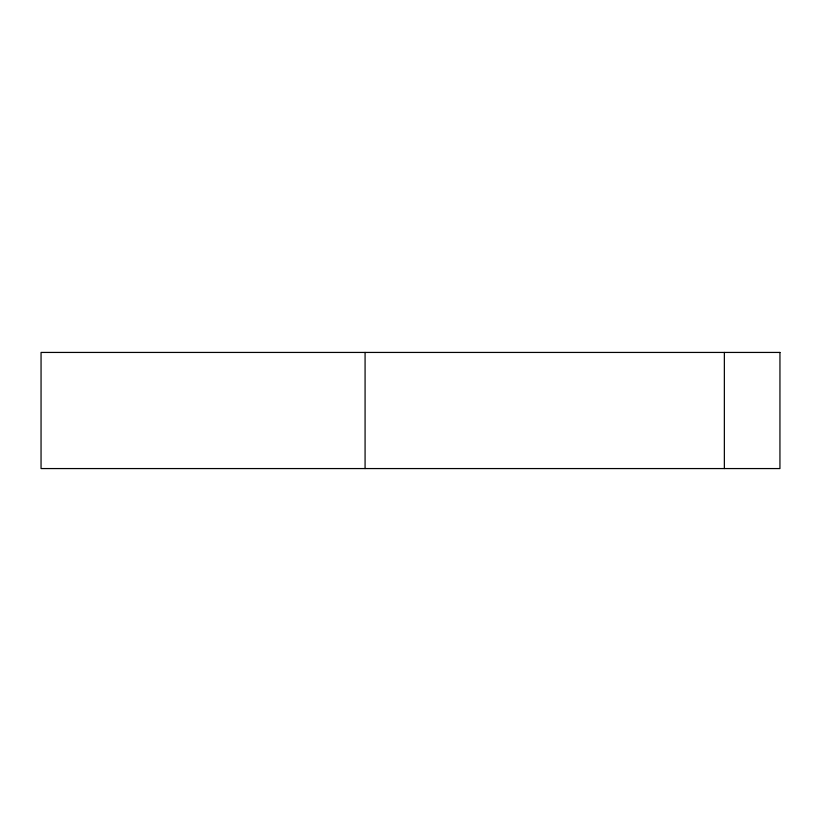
<?xml version="1.0" encoding="UTF-8"?>
<svg xmlns="http://www.w3.org/2000/svg" width="821" height="821" viewBox="0 0 821 821"><rect width="100%" height="100%" fill="white"/><g stroke="black" fill="none" stroke-linecap="round" stroke-linejoin="round"><path stroke-width="1.23" d="M724.358 352.435L724.358 468.565M365.078 352.435L365.078 468.565M779.94 352.435L41.06 352.435L41.05 468.565L779.94 468.565L779.95 352.435"/></g></svg>
